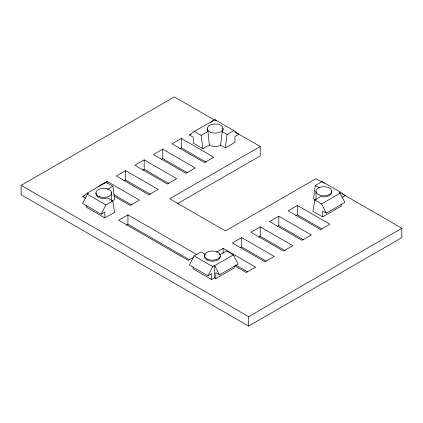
<?xml version="1.0" encoding="UTF-8"?>
<svg xmlns="http://www.w3.org/2000/svg" width="423" height="423" viewBox="0 0 423 423"><rect width="100%" height="100%" fill="white"/><g stroke="black" fill="none" stroke-linecap="round" stroke-linejoin="round"><path stroke-width="0.63" d="M111.661 200.988L111.661 192.714M222.699 128.195A7.878 4.547 0 0 1 222.165 131.749L220.626 145.248L225.274 147.928L234.945 142.345L234.945 136.449L238.657 134.303L233.882 130.628L214.926 119.683L194.3 131.389L189.525 135.064L193.237 137.205L193.237 143.106L202.913 148.69L209.343 144.978L210.934 145.761A7.878 4.547 0 0 0 220.626 145.248M225.274 147.928L227.051 134.572L233.882 130.628M341.869 197.567L345.052 195.727L340.277 192.053L322.093 181.557L315.262 185.496L313.485 198.858L315.547 200.047M331.352 190.932A7.878 4.547 0 0 1 329.179 195.69A7.878 4.547 0 0 1 320.777 196.526L314.723 200.021L312.941 211.32L322.617 216.904L341.187 206.186L341.187 204.219M85.393 198.244L82.744 196.711L87.519 193.036L88.47 193.586L87.365 194.226L82.591 203.415L101.16 214.133L104.872 211.992L104.872 217.887L114.543 212.304L112.767 200.999L107.495 197.959A7.878 4.547 0 0 1 99.003 197.557A7.878 4.547 0 0 1 96.111 192.93M101.16 214.133L105.935 204.944L112.767 200.999M205.472 254.524L200.978 251.928L194.146 255.873L189.372 265.062L207.942 275.785L211.653 273.639L211.653 279.54L214.593 277.842L215.836 278.556L234.405 267.833L234.405 265.866M207.942 275.785L212.716 266.596L214.593 265.512L219.548 274.802L238.117 264.079L233.343 254.889L226.511 250.945L219.68 254.889M104.655 183.418L106.088 182.313L112.92 186.257L114.702 199.619L111.873 201.248M210.485 122.501L212.869 120.666M342.006 193.702L401.85 228.251L401.85 237.636L248.639 326.091L21.15 194.749L21.15 185.364L174.361 96.909L214.953 120.349M97.755 186.707L107.04 181.345L139.537 200.111L130.252 205.467L113.718 195.923M125.61 170.622L116.325 175.984L148.822 194.749L158.107 189.388L125.61 170.622L125.61 180.008L150.128 194.157M144.18 159.899L134.895 165.261L167.397 184.026L176.682 178.665L144.18 159.899L144.18 169.285L168.698 183.439M162.749 149.182L153.464 154.543L185.967 173.303L195.252 167.942L162.749 149.182L162.749 158.562L187.267 172.716M181.324 138.458L172.039 143.82L204.536 162.58L213.821 157.224L181.324 138.458L181.324 147.839L206.408 162.326M87.519 193.036L106.088 182.313M82.744 196.711L84.991 195.415M189.525 135.064L191.212 134.091M107.416 189.435L112.92 186.257M194.3 131.389L201.131 135.334L207.963 131.389A7.878 4.547 0 0 1 207.407 128.994M123.971 180.949L125.61 180.008M142.54 170.231L144.18 169.285M161.115 159.508L162.749 158.562M179.685 148.785L181.324 147.839M197.002 254.725L127.931 214.852L118.646 220.214L188.288 260.42L193.75 257.263M177.575 203.611L260.251 155.881L260.251 146.501L169.718 198.768L225.427 230.932L315.96 178.665L322.189 182.26M126.292 225.179L127.931 224.232L189.578 259.822M216.555 252.14L223.106 248.354L255.603 267.119L246.318 272.481L234.918 265.898M241.676 237.636L232.391 242.992L264.893 261.758L274.178 256.396L241.676 237.636L241.676 247.016L266.194 261.171M260.251 226.913L250.961 232.275L283.463 251.035L292.748 245.673L260.251 226.913L260.251 236.293L285.335 250.776M278.82 216.19L269.536 221.552L302.033 240.317L311.317 234.955L278.82 216.19L278.82 225.57L303.333 239.725M297.39 205.467L288.105 210.828L320.602 229.594L329.887 224.232L297.39 205.467L297.39 214.852L321.908 229.007M240.587 247.645L241.676 247.016M258.612 237.24L260.251 236.293M277.181 226.517L278.82 225.57M295.751 215.799L297.39 214.852M340.277 192.053L339.172 192.692L340.124 193.242L344.898 202.432L326.329 213.155L322.617 211.008L322.617 216.904M214.773 265.612L233.343 254.889M314.723 200.021L321.554 203.96L340.124 193.242M21.15 185.364L248.639 316.705L401.85 228.251M234.77 131.791L260.251 146.501M236.425 133.012L238.657 134.303M343.92 195.072L345.052 195.727M222.17 131.749L227.051 134.572M315.262 185.496L319.608 188.008M113.882 194.675L131.558 204.88M235.648 264.978L247.624 271.894M87.365 194.226L105.935 204.944M194.146 255.873L212.716 266.596M219.548 274.802L215.836 272.661L215.836 278.556M104.872 217.887L86.303 207.164L86.303 205.203M211.653 279.54L193.084 268.817L193.084 266.85M322.093 181.557L324.483 183.392M214.926 119.683L216.359 120.788M321.554 203.96L326.329 213.155M201.131 135.334L202.913 148.69M209.343 144.978L207.963 131.389M315.981 191.418L315.981 199.735M248.639 316.705L248.639 326.091M223.106 248.354L223.106 253.361M214.593 265.512L214.593 277.842M127.931 214.852L127.931 224.232M107.04 181.345L107.04 183.222M220.24 256.063A7.878 4.547 0 0 1 211.553 261.187A7.878 4.547 0 0 1 205.039 255.085M207.809 259.278A7.878 4.547 0 0 0 220.267 256.058A7.878 4.547 0 0 0 209.205 251.442A7.878 4.547 0 0 0 207.809 259.278M99.172 196.558A7.878 4.547 0 0 0 111.63 193.337A7.878 4.547 0 0 0 100.568 188.721A7.878 4.547 0 0 0 99.172 196.558M210.596 132.225A7.878 4.547 0 0 0 223.053 129.004A7.878 4.547 0 0 0 211.992 124.388A7.878 4.547 0 0 0 210.596 132.225M319.238 194.95A7.878 4.547 0 0 0 331.69 191.73A7.878 4.547 0 0 0 320.634 187.109A7.878 4.547 0 0 0 319.238 194.95"/></g></svg>
